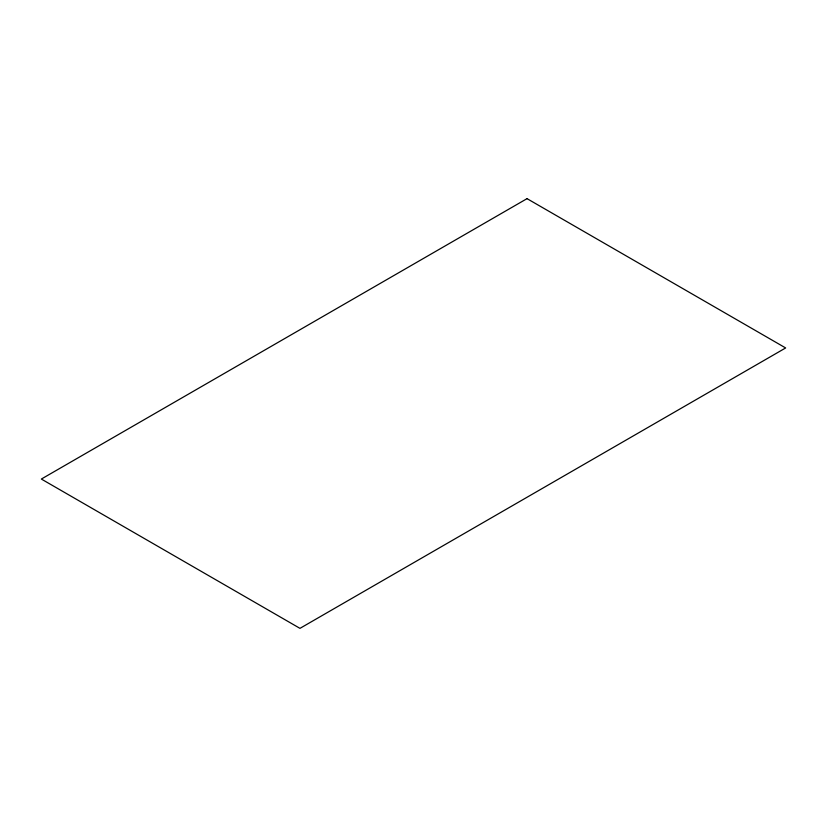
<?xml version="1.0" encoding="UTF-8"?>
<svg xmlns="http://www.w3.org/2000/svg" width="827" height="827" viewBox="0 0 827 827"><rect width="100%" height="100%" fill="white"/><g stroke="black" fill="none" stroke-linecap="round" stroke-linejoin="round"><path stroke-width="1.24" d="M527.037 198.645L41.35 479.05L299.963 628.355L785.65 347.95L527.037 198.645"/></g></svg>
